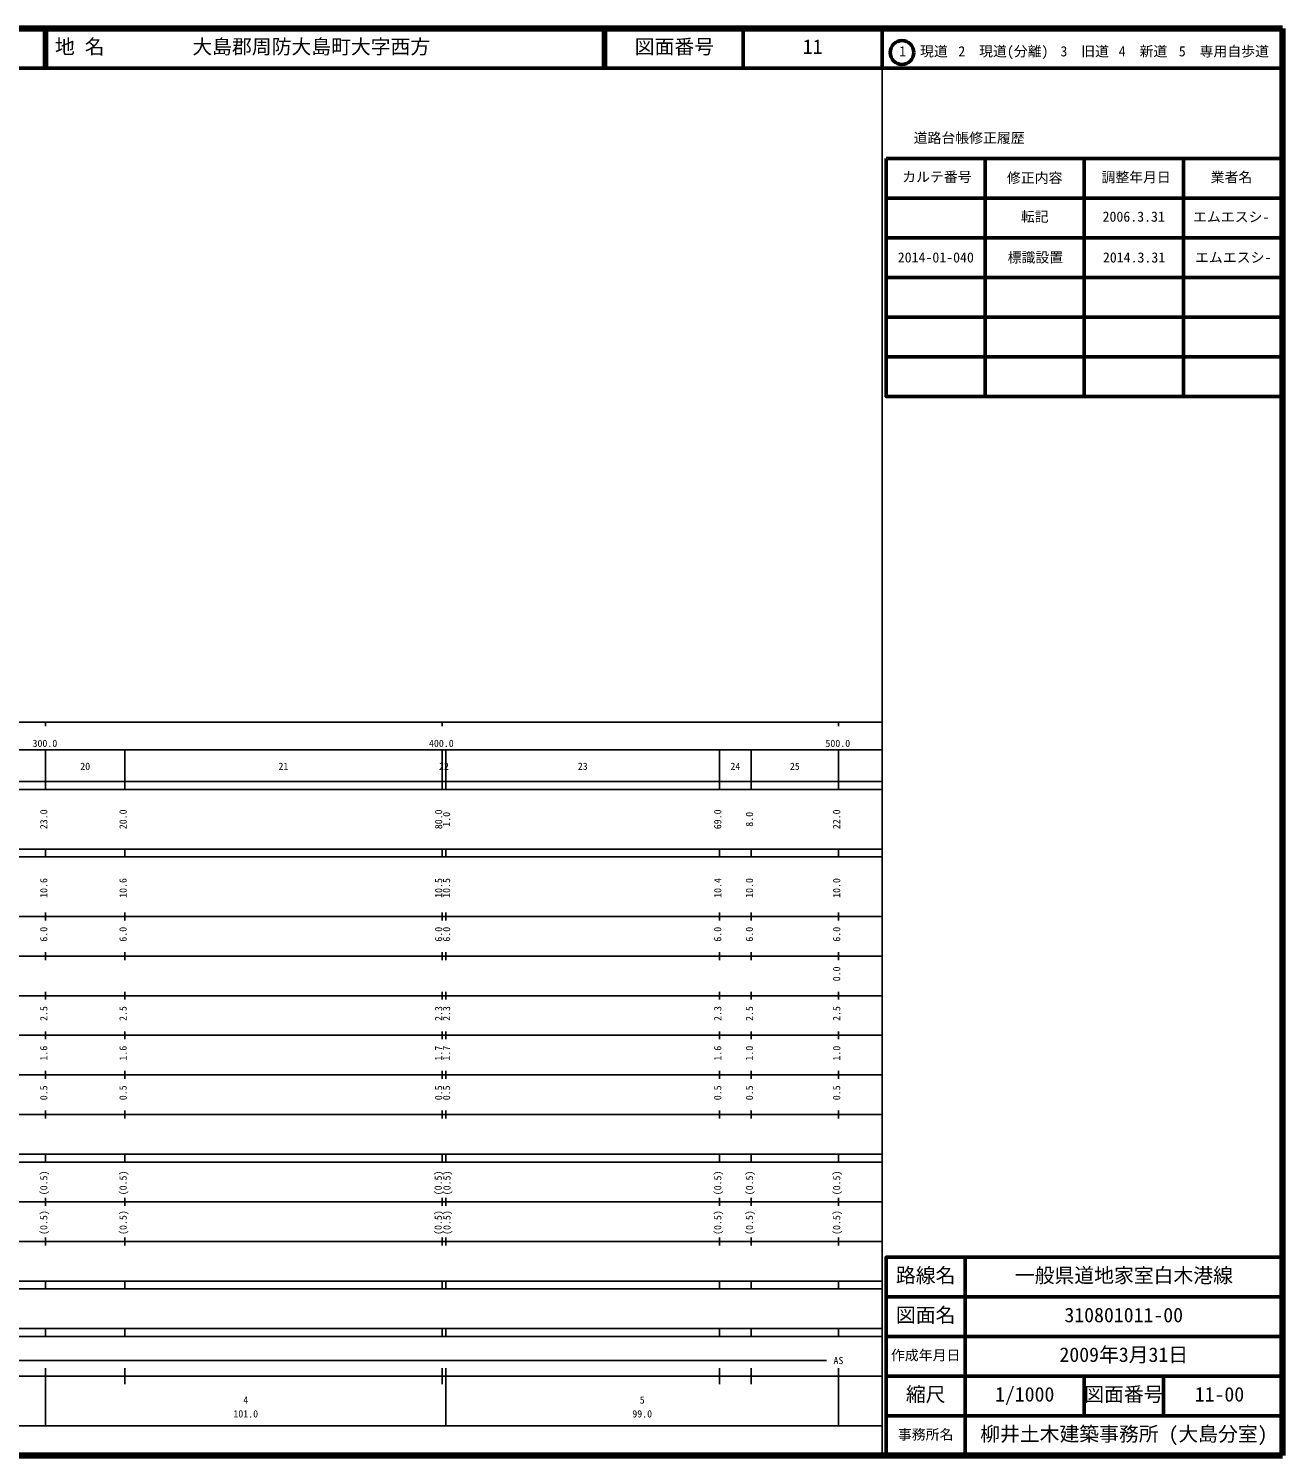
# Model space of a CAD drawing. Units: millimetres on the paper. Extents: x 40 to 680, y 20 to 380.
# Drawn here: x 363.7 to 680, y 20 to 380 of the extents above; entities that cross this region are included whole.
import ezdxf
from ezdxf.enums import TextEntityAlignment as Align

# ---------------------------------------------------------------- set-up
doc = ezdxf.new("R2010")
doc.units = ezdxf.units.MM
for name, color, linetype, lineweight in [('M-TTL', 2, 'Continuous', 140), ('M-TTL-BAND', 7, 'Continuous', 25), ('M-TTL-FRAM', 2, 'Continuous', 50), ('M-TTL-LINE', 7, 'Continuous', 50)]:
    doc.layers.add(name, color=color, linetype=linetype, lineweight=lineweight)
doc.layers.add('M-TTL-TXT', color=7, linetype='Continuous')
doc.styles.add('ＭＳ ゴシック', font='')
doc.styles.get('ＭＳ ゴシック').set_extended_font_data('MS Gothic')

msp = doc.modelspace()

# ---------------------------------------------------------------- linework, layer by layer
at = {"layer": 'M-TTL'}
for p, q in [((680, 380), (40, 380)), ((680, 20), (680, 380)), ((40, 20), (680, 20))]:
    msp.add_line(p, q, dxfattribs=at)
at = {"layer": 'M-TTL-BAND'}
for p, q in [((579, 20), (579, 370)), ((40, 205), (579, 205)), ((368, 205), (368, 204)), ((468, 205), (468, 204)), ((568, 205), (568, 204)), ((68, 198), (579, 198)), ((368, 188), (368, 198)), ((388, 188), (388, 198)), ((468, 188), (468, 198)), ((469, 188), (469, 198)), ((538, 188), (538, 198)), ((546, 188), (546, 198)), ((568, 188), (568, 198)), ((40, 190), (579, 190)), ((40, 188), (579, 188)), ((40, 173), (579, 173)), ((368, 171), (368, 173)), ((388, 171), (388, 173)), ((468, 171), (468, 173)), ((469, 171), (469, 173)), ((538, 171), (538, 173)), ((546, 171), (546, 173)), ((568, 171), (568, 173)), ((40, 171), (579, 171)), ((40, 156), (579, 156)), ((368, 155), (368, 157)), ((388, 155), (388, 157)), ((468, 155), (468, 157)), ((469, 155), (469, 157)), ((538, 155), (538, 157)), ((546, 155), (546, 157)), ((568, 155), (568, 157)), ((46, 146), (579, 146)), ((368, 145), (368, 147)), ((388, 145), (388, 147)), ((468, 145), (468, 147)), ((469, 145), (469, 147)), ((538, 145), (538, 147)), ((546, 145), (546, 147)), ((568, 145), (568, 147)), ((368, 135), (368, 137)), ((388, 135), (388, 137)), ((468, 135), (468, 137)), ((469, 135), (469, 137)), ((538, 135), (538, 137)), ((546, 135), (546, 137)), ((568, 135), (568, 137)), ((52, 136), (579, 136)), ((46, 126), (579, 126)), ((368, 125), (368, 127)), ((388, 125), (388, 127)), ((468, 125), (468, 127)), ((469, 125), (469, 127)), ((538, 125), (538, 127)), ((546, 125), (546, 127)), ((568, 125), (568, 127)), ((52, 116), (579, 116)), ((368, 115), (368, 117)), ((388, 115), (388, 117)), ((468, 115), (468, 117)), ((469, 115), (469, 117)), ((538, 115), (538, 117)), ((546, 115), (546, 117)), ((568, 115), (568, 117)), ((46, 106), (579, 106)), ((368, 105), (368, 107)), ((388, 105), (388, 107)), ((468, 105), (468, 107)), ((469, 105), (469, 107)), ((538, 105), (538, 107)), ((546, 105), (546, 107)), ((568, 105), (568, 107)), ((40, 96), (579, 96)), ((40, 94), (579, 94)), ((368, 94), (368, 96)), ((388, 94), (388, 96)), ((468, 94), (468, 96)), ((469, 94), (469, 96)), ((538, 94), (538, 96)), ((546, 94), (546, 96)), ((568, 94), (568, 96)), ((49, 84), (579, 84)), ((368, 83), (368, 85)), ((388, 83), (388, 85)), ((468, 83), (468, 85)), ((469, 83), (469, 85)), ((538, 83), (538, 85)), ((546, 83), (546, 85)), ((568, 83), (568, 85)), ((40, 74), (579, 74)), ((368, 73), (368, 75)), ((388, 73), (388, 75)), ((468, 73), (468, 75)), ((469, 73), (469, 75)), ((538, 73), (538, 75)), ((546, 73), (546, 75)), ((568, 73), (568, 75)), ((40, 64), (579, 64)), ((40, 62), (579, 62)), ((368, 62), (368, 64)), ((388, 62), (388, 64)), ((468, 62), (468, 64)), ((469, 62), (469, 64)), ((538, 62), (538, 64)), ((546, 62), (546, 64)), ((568, 62), (568, 64)), ((40, 52), (579, 52)), ((368, 50), (368, 52)), ((388, 50), (388, 52)), ((468, 50), (468, 52)), ((469, 50), (469, 52)), ((538, 50), (538, 52)), ((546, 50), (546, 52)), ((568, 50), (568, 52)), ((40, 50), (579, 50)), ((161.5, 44), (565, 44)), ((40, 40), (579, 40)), ((368, 27.5), (368, 42)), ((388, 38), (388, 42)), ((468, 38), (468, 42)), ((469, 27.5), (469, 42)), ((538, 38), (538, 42)), ((546, 38), (546, 42)), ((568, 27.5), (568, 42)), ((68, 27.5), (579, 27.5))]:
    msp.add_line(p, q, dxfattribs=at)
at = {"layer": 'M-TTL-FRAM'}
msp.add_line((580, 347.197), (680, 347.197), dxfattribs=at)
for points in [[(580, 347.197), (580, 287.197), (680, 287.197)], [(680, 70), (580, 70), (580, 20)]]:
    msp.add_lwpolyline(points, dxfattribs=at)
at = {"layer": 'M-TTL-LINE'}
for p, q in [((367.75, 380), (367.75, 370)), ((368.25, 380), (368.25, 370)), ((508.747, 380), (508.747, 370)), ((509.247, 380), (509.247, 370)), ((543.996, 380), (543.996, 370)), ((579, 380), (579, 370)), ((40, 370), (680, 370)), ((605, 347.197), (605, 287.197)), ((630, 347.197), (630, 287.197)), ((655, 347.197), (655, 287.197)), ((580, 337.197), (680, 337.197)), ((580, 327.197), (680, 327.197)), ((580, 317.197), (680, 317.197)), ((580, 307.197), (680, 307.197)), ((580, 297.197), (680, 297.197)), ((600, 70), (600, 20)), ((680, 60), (580, 60)), ((680, 50), (580, 50)), ((680, 40), (580, 40)), ((630, 40), (630, 30)), ((650, 40), (650, 30)), ((680, 30), (580, 30))]:
    msp.add_line(p, q, dxfattribs=at)
msp.add_circle((584.031, 373.958), 3, dxfattribs=at)

# ---------------------------------------------------------------- texts
at = {"layer": 'M-TTL-BAND', "style": 'ＭＳ ゴシック'}
for s, p in [('300.0', (364.719, 198.195)), ('400.0', (464.719, 198.195)), ('500.0', (564.719, 198.195)), ('20', (376.75, 192.405)), ('21', (426.75, 192.405)), ('22', (467.25, 192.405)), ('23', (502.25, 192.405)), ('24', (540.75, 192.405)), ('25', (555.75, 192.405)), ('AS', (566.75, 42.5)), ('4', (417.875, 32.523)), ('5', (517.875, 32.523)), ('101.0', (415.375, 29.033)), ('99.0', (516, 29.033))]:
    msp.add_text(s, height=1.833, dxfattribs=at).set_placement(p, align=Align.BOTTOM_LEFT)
for s, p in [('23.0', (369, 178)), ('20.0', (389, 178)), ('80.0', (468.6, 178)), ('1.0', (470.6, 178.625)), ('69.0', (539, 178)), ('8.0', (547, 178.625)), ('22.0', (569, 178)), ('10.6', (369, 160.674)), ('10.6', (389, 160.674)), ('10.5', (468.6, 160.674)), ('10.5', (470.6, 160.674)), ('10.4', (539, 160.674)), ('10.0', (547, 160.674)), ('10.0', (569, 160.674)), ('6.0', (369, 149.625)), ('6.0', (389, 149.625)), ('6.0', (468.6, 149.625)), ('6.0', (470.6, 149.625)), ('6.0', (539, 149.625)), ('6.0', (547, 149.625)), ('6.0', (569, 149.625)), ('0.0', (569, 139.625)), ('2.5', (369, 129.625)), ('2.5', (389, 129.625)), ('2.3', (468.6, 129.625)), ('2.3', (470.6, 129.625)), ('2.3', (539, 129.625)), ('2.5', (547, 129.625)), ('2.5', (569, 129.625)), ('1.6', (369, 119.625)), ('1.6', (389, 119.625)), ('1.7', (468.6, 119.625)), ('1.7', (470.6, 119.625)), ('1.6', (539, 119.625)), ('1.0', (547, 119.625)), ('1.0', (569, 119.625)), ('0.5', (369, 109.625)), ('0.5', (389, 109.625)), ('0.5', (468.6, 109.625)), ('0.5', (470.6, 109.625)), ('0.5', (539, 109.625)), ('0.5', (547, 109.625)), ('0.5', (569, 109.625)), ('(0.5)', (369, 85.639)), ('(0.5)', (389, 85.639)), ('(0.5)', (468.5, 85.639)), ('(0.5)', (470.7, 85.639)), ('(0.5)', (539, 85.639)), ('(0.5)', (547, 85.639)), ('(0.5)', (569, 85.639)), ('(0.5)', (369, 75.639)), ('(0.5)', (389, 75.639)), ('(0.5)', (468.5, 75.639)), ('(0.5)', (470.7, 75.639)), ('(0.5)', (539, 75.639)), ('(0.5)', (547, 75.639)), ('(0.5)', (569, 75.639))]:
    msp.add_text(s, height=1.833, rotation=90, dxfattribs=at).set_placement(p, align=Align.BOTTOM_LEFT)
at = {"layer": 'M-TTL-TXT', "style": 'ＭＳ ゴシック'}
for s, height, p in [('地 名', 3.666, (370.38, 372.5)), ('大島郡周防大島町大字西方', 3.666, (405.024, 372.5)), ('図面番号', 3.666, (516.621, 372.5)), ('11', 3.666, (558.996, 372.5)), ('1\u3000現道', 2.566, (583.323, 372.208)), ('2\u3000現道(分離)', 2.566, (598.244, 372.208)), ('3\u3000旧道', 2.566, (623.996, 372.208)), ('4\u3000新道', 2.566, (638.699, 372.208)), ('5\u3000専用自歩道', 2.566, (653.853, 372.208)), ('道路台帳修正履歴', 2.566, (586.968, 350.363)), ('カルテ番号', 2.566, (584.089, 340.527)), ('修正内容', 2.566, (610.509, 340.273)), ('調整年月日', 2.566, (634.339, 340.447)), ('業者名', 2.566, (661.884, 340.447)), ('転記', 2.566, (614, 330.495)), ('2006.3.31', 2.566, (634.625, 330.495)), ('エムエスシ-', 2.566, (657.452, 330.439)), ('2014-01-040', 2.566, (582.962, 320.204)), ('標識設置', 2.566, (610.675, 320.204)), ('2014.3.31', 2.566, (634.712, 320.204)), ('エムエスシ-', 2.566, (657.962, 320.204)), ('路線名', 3.666, (582.5, 62.5)), ('一般県道地家室白木港線', 3.666, (612.5, 62.5)), ('図面名', 3.666, (582.5, 52.5)), ('310801011-00', 3.666, (625, 52.5)), ('作成年月日', 2.566, (581.25, 43.25)), ('2009年3月31日', 3.666, (623.75, 42.5)), ('縮尺', 3.666, (585, 32.5)), ('1/1000', 3.666, (607.5, 32.5)), ('図面番号', 3.666, (630, 32.5)), ('11-00', 3.666, (657.875, 32.5)), ('事務所名', 2.566, (583, 23.25)), ('柳井土木建築事務所 (大島分室)', 3.666, (603.75, 22.5))]:
    msp.add_text(s, height=height, dxfattribs=at).set_placement(p, align=Align.BOTTOM_LEFT)

doc.saveas('drawing.dxf')
